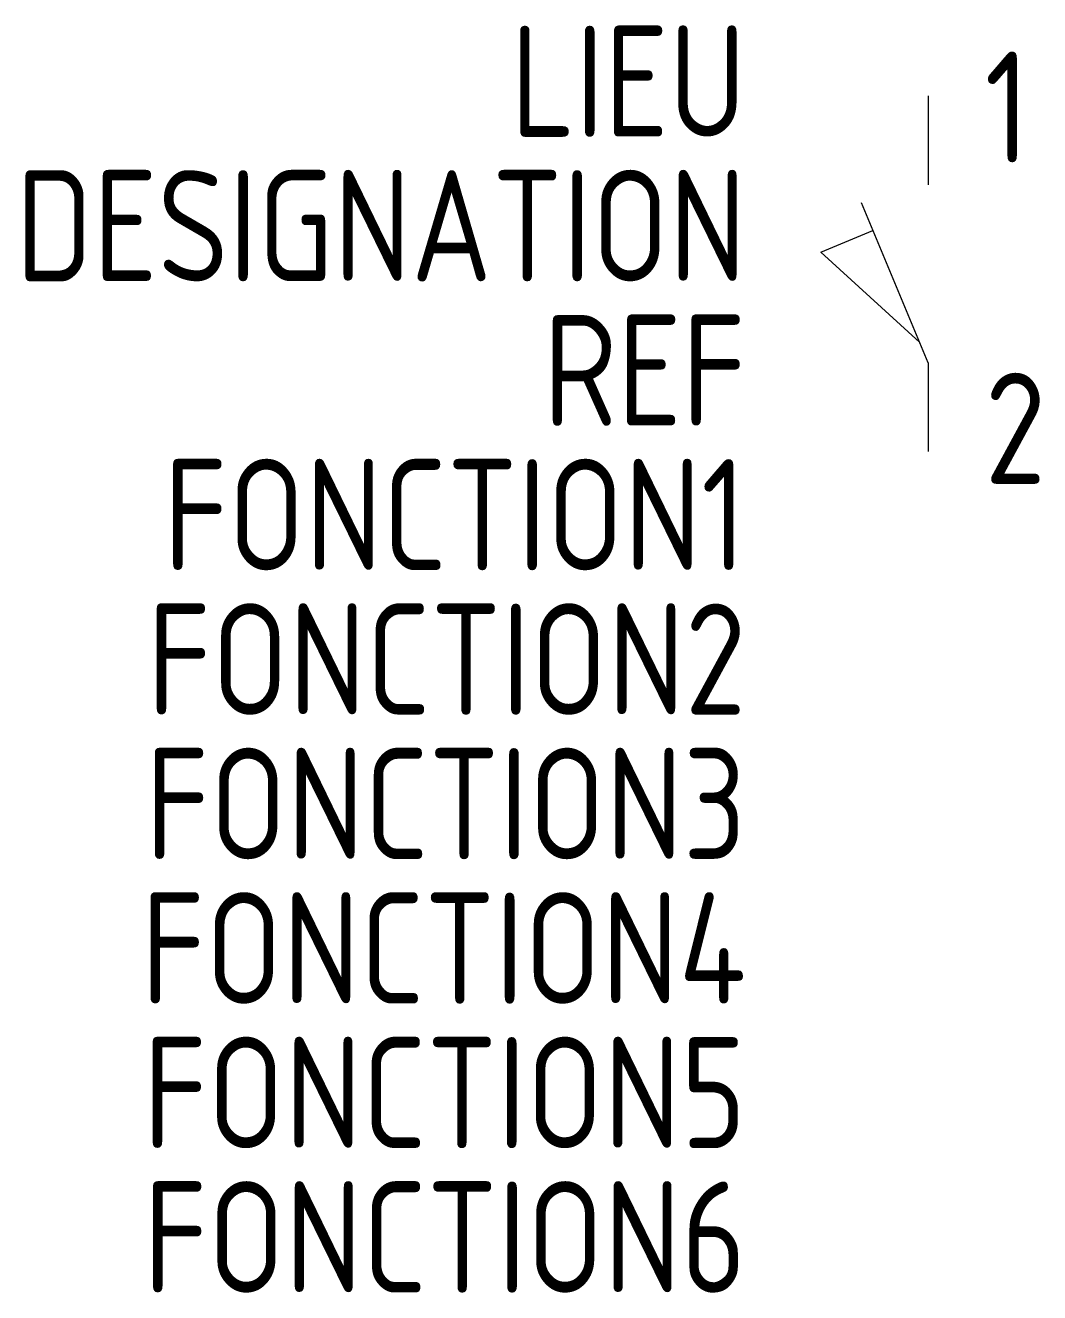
# Model space of a CAD drawing. Extents: x -1604.9 to -1582.1, y -906.5 to -878.
import ezdxf
from ezdxf.enums import TextEntityAlignment as Align

# ---------------------------------------------------------------- set-up
doc = ezdxf.new("R2010")
doc.units = 0
for name, color, linetype in [('SYMB_FIL', 3, 'CONTINUOUS'), ('SYMB_FIL_FIN', 1, 'CONTINUOUS'), ('SYMB_REF_CONTACT', 2, 'CONTINUOUS'), ('SYMB_TXT_CONTACT', 2, 'CONTINUOUS'), ('SYMB_TXT_NOM', 3, 'CONTINUOUS')]:
    doc.layers.add(name, color=color, linetype=linetype)
doc.styles.add('NET2_5', font='isocp.shx', dxfattribs={"width": 0.9, "height": 2.5})

msp = doc.modelspace()

# ---------------------------------------------------------------- linework, layer by layer
at = {"layer": 'SYMB_FIL'}
for p, q in [((-1584.634, -879.593), (-1584.634, -881.593)), ((-1584.634, -885.593), (-1586.134, -881.993)), ((-1584.634, -885.593), (-1584.634, -887.593))]:
    msp.add_line(p, q, dxfattribs=at)
at = {"layer": 'SYMB_FIL_FIN'}
for p, q in [((-1587.047, -883.105), (-1585.874, -882.616)), ((-1584.826, -885.132), (-1587.047, -883.105))]:
    msp.add_line(p, q, dxfattribs=at)

# ---------------------------------------------------------------- texts
at = {"layer": 'SYMB_REF_CONTACT', "style": 'NET2_5', "width": 0.9, "flags": 8}
msp.add_attdef('REF', text='', height=2.5, dxfattribs=at).set_placement((-1588.725, -887.012), align=Align.RIGHT)
at = {"layer": 'SYMB_TXT_CONTACT', "style": 'NET2_5', "width": 0.9, "flags": 8}
for tag, p, s in [('1', (-1583.359, -881.093), '13'), ('2', (-1583.359, -888.32), '14')]:
    msp.add_attdef(tag, p, s, height=2.5, dxfattribs=at)
at = {"layer": 'SYMB_TXT_NOM', "style": 'NET2_5', "width": 0.9, "flags": 8}
for tag, text, p in [('LIEU', '', (-1588.725, -880.512)), ('DESIGNATION', 'K?', (-1588.725, -883.762)), ('FONCTION1', '', (-1588.725, -890.262)), ('FONCTION2', '', (-1588.725, -893.512)), ('FONCTION3', '', (-1588.725, -896.762)), ('FONCTION4', '', (-1588.725, -900.012)), ('FONCTION5', '', (-1588.725, -903.262)), ('FONCTION6', '', (-1588.725, -906.512))]:
    msp.add_attdef(tag, text=text, height=2.5, dxfattribs=at).set_placement(p, align=Align.RIGHT)

doc.saveas('drawing.dxf')
